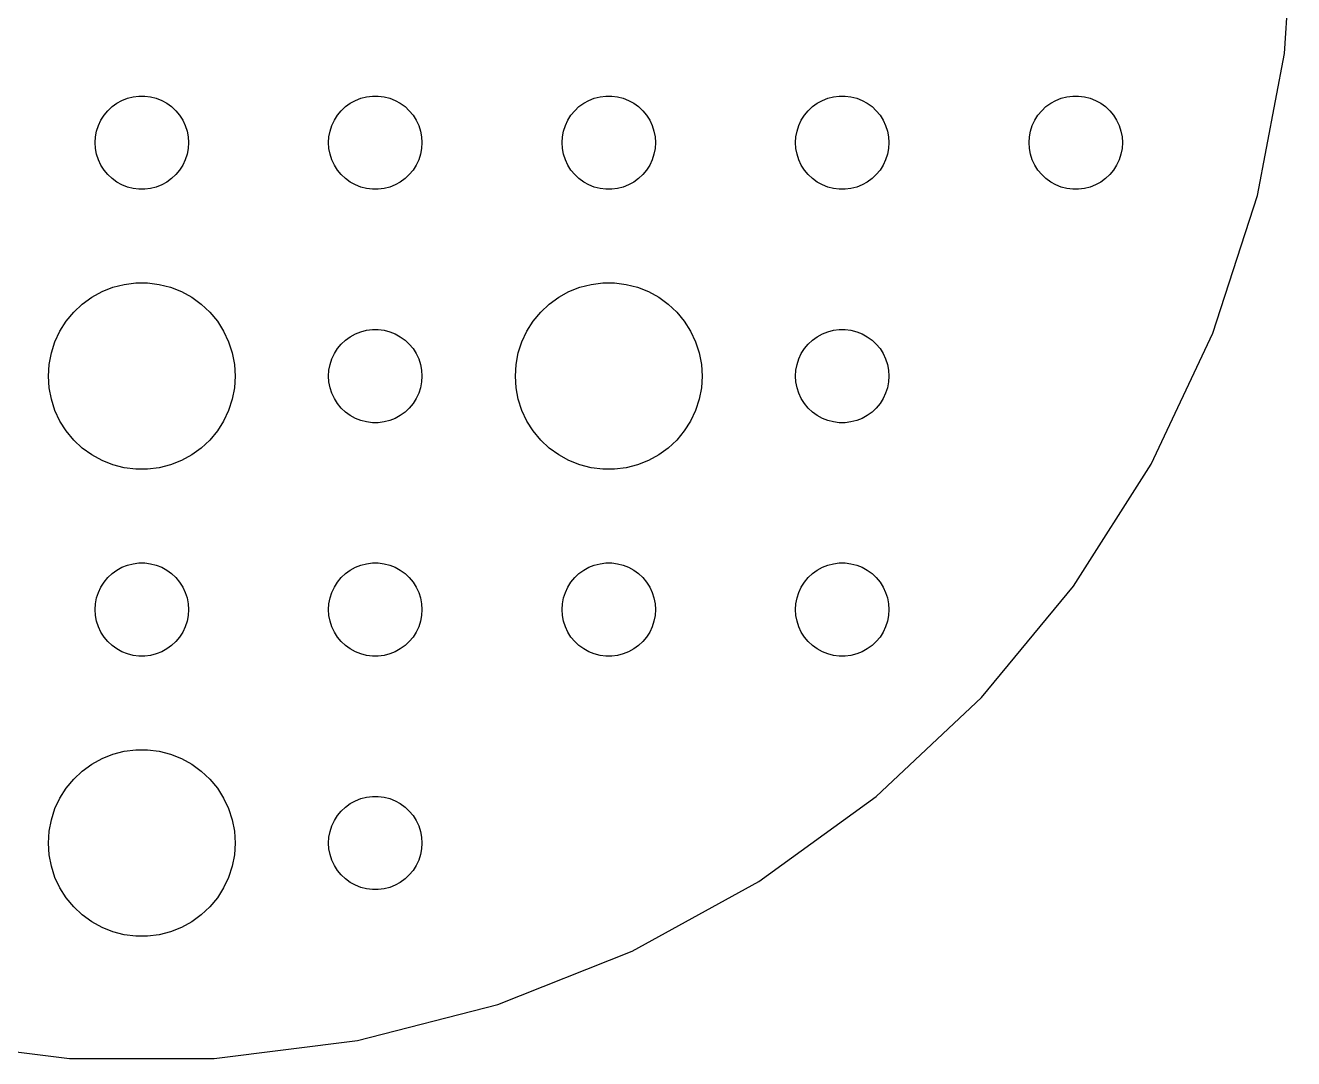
# Model space of a CAD drawing. Header units: metres. Extents: x -37 to 37, y 183 to 477.
# Drawn here: x -3.74 to 37, y 183.07 to 216.27 of the extents above; entities that cross this region are included whole.
import ezdxf

# ---------------------------------------------------------------- set-up
doc = ezdxf.new("R2010")
doc.units = ezdxf.units.M

msp = doc.modelspace()

# ---------------------------------------------------------------- linework, layer by layer
for p, q in [((36.7082, 215.363), (37, 220)), ((35.8376, 210.798), (36.7082, 215.363)), ((-0.638657, 213.857), (-0.463516, 213.927)), ((-0.463516, 213.927), (-0.281067, 213.973)), ((-0.281067, 213.973), (-0.094177, 213.997)), ((-0.094177, 213.997), (0.094177, 213.997)), ((0.094177, 213.997), (0.281067, 213.973)), ((0.281067, 213.973), (0.463516, 213.927)), ((0.463516, 213.927), (0.638657, 213.857)), ((6.86133, 213.857), (7.03647, 213.927)), ((7.03647, 213.927), (7.21892, 213.973)), ((7.21892, 213.973), (7.40581, 213.997)), ((7.40581, 213.997), (7.59418, 213.997)), ((7.59418, 213.997), (7.78107, 213.973)), ((7.78107, 213.973), (7.96352, 213.927)), ((7.96352, 213.927), (8.13866, 213.857)), ((14.3613, 213.857), (14.5365, 213.927)), ((14.5365, 213.927), (14.7189, 213.973)), ((14.7189, 213.973), (14.9058, 213.997)), ((14.9058, 213.997), (15.0942, 213.997)), ((15.0942, 213.997), (15.2811, 213.973)), ((15.2811, 213.973), (15.4635, 213.927)), ((15.4635, 213.927), (15.6387, 213.857)), ((21.8613, 213.857), (22.0365, 213.927)), ((22.0365, 213.927), (22.2189, 213.973)), ((22.2189, 213.973), (22.4058, 213.997)), ((22.4058, 213.997), (22.5942, 213.997)), ((22.5942, 213.997), (22.7811, 213.973)), ((22.7811, 213.973), (22.9635, 213.927)), ((22.9635, 213.927), (23.1387, 213.857)), ((29.3613, 213.857), (29.5365, 213.927)), ((29.5365, 213.927), (29.7189, 213.973)), ((29.7189, 213.973), (29.9058, 213.997)), ((29.9058, 213.997), (30.0942, 213.997)), ((30.0942, 213.997), (30.2811, 213.973)), ((30.2811, 213.973), (30.4635, 213.927)), ((30.4635, 213.927), (30.6387, 213.857)), ((-1.21352, 213.382), (-1.09344, 213.527)), ((-1.09344, 213.527), (-0.956131, 213.656)), ((-0.956131, 213.656), (-0.803726, 213.766)), ((-0.803726, 213.766), (-0.638657, 213.857)), ((0.638657, 213.857), (0.803726, 213.766)), ((0.803726, 213.766), (0.956131, 213.656)), ((0.956131, 213.656), (1.09344, 213.527)), ((1.09344, 213.527), (1.21352, 213.382)), ((6.28647, 213.382), (6.40654, 213.527)), ((6.40654, 213.527), (6.54385, 213.656)), ((6.54385, 213.656), (6.69626, 213.766)), ((6.69626, 213.766), (6.86133, 213.857)), ((8.13866, 213.857), (8.30373, 213.766)), ((8.30373, 213.766), (8.45613, 213.656)), ((8.45613, 213.656), (8.59344, 213.527)), ((8.59344, 213.527), (8.71352, 213.382)), ((13.7865, 213.382), (13.9065, 213.527)), ((13.9065, 213.527), (14.0439, 213.656)), ((14.0439, 213.656), (14.1963, 213.766)), ((14.1963, 213.766), (14.3613, 213.857)), ((15.6387, 213.857), (15.8037, 213.766)), ((15.8037, 213.766), (15.9561, 213.656)), ((15.9561, 213.656), (16.0934, 213.527)), ((16.0934, 213.527), (16.2135, 213.382)), ((21.2865, 213.382), (21.4065, 213.527)), ((21.4065, 213.527), (21.5439, 213.656)), ((21.5439, 213.656), (21.6963, 213.766)), ((21.6963, 213.766), (21.8613, 213.857)), ((23.1387, 213.857), (23.3037, 213.766)), ((23.3037, 213.766), (23.4561, 213.656)), ((23.4561, 213.656), (23.5934, 213.527)), ((23.5934, 213.527), (23.7135, 213.382)), ((28.7865, 213.382), (28.9065, 213.527)), ((28.9065, 213.527), (29.0439, 213.656)), ((29.0439, 213.656), (29.1963, 213.766)), ((29.1963, 213.766), (29.3613, 213.857)), ((30.6387, 213.857), (30.8037, 213.766)), ((30.8037, 213.766), (30.9561, 213.656)), ((30.9561, 213.656), (31.0934, 213.527)), ((31.0934, 213.527), (31.2135, 213.382)), ((-1.39465, 213.052), (-1.31445, 213.223)), ((-1.31445, 213.223), (-1.21352, 213.382)), ((1.21352, 213.382), (1.31445, 213.223)), ((1.31445, 213.223), (1.39465, 213.052)), ((6.10533, 213.052), (6.18553, 213.223)), ((6.18553, 213.223), (6.28647, 213.382)), ((8.71352, 213.382), (8.81445, 213.223)), ((8.81445, 213.223), (8.89465, 213.052)), ((13.6053, 213.052), (13.6855, 213.223)), ((13.6855, 213.223), (13.7865, 213.382)), ((16.2135, 213.382), (16.3145, 213.223)), ((16.3145, 213.223), (16.3947, 213.052)), ((21.1053, 213.052), (21.1855, 213.223)), ((21.1855, 213.223), (21.2865, 213.382)), ((23.7135, 213.382), (23.8145, 213.223)), ((23.8145, 213.223), (23.8947, 213.052)), ((28.6053, 213.052), (28.6855, 213.223)), ((28.6855, 213.223), (28.7865, 213.382)), ((31.2135, 213.382), (31.3145, 213.223)), ((31.3145, 213.223), (31.3947, 213.052)), ((-1.5, 212.5), (-1.48816, 212.688)), ((-1.48816, 212.688), (-1.45287, 212.873)), ((-1.45287, 212.873), (-1.39465, 213.052)), ((1.39465, 213.052), (1.45287, 212.873)), ((1.45287, 212.873), (1.48816, 212.688)), ((1.48816, 212.688), (1.5, 212.5)), ((6, 212.5), (6.01183, 212.688)), ((6.01183, 212.688), (6.04712, 212.873)), ((6.04712, 212.873), (6.10533, 213.052)), ((8.89465, 213.052), (8.95287, 212.873)), ((8.95287, 212.873), (8.98816, 212.688)), ((8.98816, 212.688), (9, 212.5)), ((13.5, 212.5), (13.5118, 212.688)), ((13.5118, 212.688), (13.5471, 212.873)), ((13.5471, 212.873), (13.6053, 213.052)), ((16.3947, 213.052), (16.4529, 212.873)), ((16.4529, 212.873), (16.4882, 212.688)), ((16.4882, 212.688), (16.5, 212.5)), ((21, 212.5), (21.0118, 212.688)), ((21.0118, 212.688), (21.0471, 212.873)), ((21.0471, 212.873), (21.1053, 213.052)), ((23.8947, 213.052), (23.9529, 212.873)), ((23.9529, 212.873), (23.9882, 212.688)), ((23.9882, 212.688), (24, 212.5)), ((28.5, 212.5), (28.5118, 212.688)), ((28.5118, 212.688), (28.5471, 212.873)), ((28.5471, 212.873), (28.6053, 213.052)), ((31.3947, 213.052), (31.4529, 212.873)), ((31.4529, 212.873), (31.4882, 212.688)), ((31.4882, 212.688), (31.5, 212.5)), ((-1.48816, 212.312), (-1.5, 212.5)), ((-1.45287, 212.127), (-1.48816, 212.312)), ((1.48816, 212.312), (1.45287, 212.127)), ((1.5, 212.5), (1.48816, 212.312)), ((6.01183, 212.312), (6, 212.5)), ((6.04712, 212.127), (6.01183, 212.312)), ((8.98816, 212.312), (8.95287, 212.127)), ((9, 212.5), (8.98816, 212.312)), ((13.5118, 212.312), (13.5, 212.5)), ((13.5471, 212.127), (13.5118, 212.312)), ((16.4882, 212.312), (16.4529, 212.127)), ((16.5, 212.5), (16.4882, 212.312)), ((21.0118, 212.312), (21, 212.5)), ((21.0471, 212.127), (21.0118, 212.312)), ((23.9882, 212.312), (23.9529, 212.127)), ((24, 212.5), (23.9882, 212.312)), ((28.5118, 212.312), (28.5, 212.5)), ((28.5471, 212.127), (28.5118, 212.312)), ((31.4882, 212.312), (31.4529, 212.127)), ((31.5, 212.5), (31.4882, 212.312)), ((-1.39465, 211.948), (-1.45287, 212.127)), ((-1.31445, 211.777), (-1.39465, 211.948)), ((1.39465, 211.948), (1.31445, 211.777)), ((1.45287, 212.127), (1.39465, 211.948)), ((6.10533, 211.948), (6.04712, 212.127)), ((6.18553, 211.777), (6.10533, 211.948)), ((8.89465, 211.948), (8.81445, 211.777)), ((8.95287, 212.127), (8.89465, 211.948)), ((13.6053, 211.948), (13.5471, 212.127)), ((13.6855, 211.777), (13.6053, 211.948)), ((16.3947, 211.948), (16.3145, 211.777)), ((16.4529, 212.127), (16.3947, 211.948)), ((21.1053, 211.948), (21.0471, 212.127)), ((21.1855, 211.777), (21.1053, 211.948)), ((23.8947, 211.948), (23.8145, 211.777)), ((23.9529, 212.127), (23.8947, 211.948)), ((28.6053, 211.948), (28.5471, 212.127)), ((28.6855, 211.777), (28.6053, 211.948)), ((31.3947, 211.948), (31.3145, 211.777)), ((31.4529, 212.127), (31.3947, 211.948)), ((-1.21352, 211.618), (-1.31445, 211.777)), ((-1.09344, 211.473), (-1.21352, 211.618)), ((-0.956131, 211.344), (-1.09344, 211.473)), ((1.09344, 211.473), (0.956131, 211.344)), ((1.21352, 211.618), (1.09344, 211.473)), ((1.31445, 211.777), (1.21352, 211.618)), ((6.28647, 211.618), (6.18553, 211.777)), ((6.40654, 211.473), (6.28647, 211.618)), ((6.54385, 211.344), (6.40654, 211.473)), ((8.59344, 211.473), (8.45613, 211.344)), ((8.71352, 211.618), (8.59344, 211.473)), ((8.81445, 211.777), (8.71352, 211.618)), ((13.7865, 211.618), (13.6855, 211.777)), ((13.9065, 211.473), (13.7865, 211.618)), ((14.0439, 211.344), (13.9065, 211.473)), ((16.0934, 211.473), (15.9561, 211.344)), ((16.2135, 211.618), (16.0934, 211.473)), ((16.3145, 211.777), (16.2135, 211.618)), ((21.2865, 211.618), (21.1855, 211.777)), ((21.4065, 211.473), (21.2865, 211.618)), ((21.5439, 211.344), (21.4065, 211.473)), ((23.5934, 211.473), (23.4561, 211.344)), ((23.7135, 211.618), (23.5934, 211.473)), ((23.8145, 211.777), (23.7135, 211.618)), ((28.7865, 211.618), (28.6855, 211.777)), ((28.9065, 211.473), (28.7865, 211.618)), ((29.0439, 211.344), (28.9065, 211.473)), ((31.0934, 211.473), (30.9561, 211.344)), ((31.2135, 211.618), (31.0934, 211.473)), ((31.3145, 211.777), (31.2135, 211.618)), ((-0.803726, 211.234), (-0.956131, 211.344)), ((-0.638657, 211.143), (-0.803726, 211.234)), ((-0.463516, 211.073), (-0.638657, 211.143)), ((-0.281067, 211.027), (-0.463516, 211.073)), ((0.463516, 211.073), (0.281067, 211.027)), ((0.638657, 211.143), (0.463516, 211.073)), ((0.803726, 211.234), (0.638657, 211.143)), ((0.956131, 211.344), (0.803726, 211.234)), ((6.69626, 211.234), (6.54385, 211.344)), ((6.86133, 211.143), (6.69626, 211.234)), ((7.03647, 211.073), (6.86133, 211.143)), ((7.21892, 211.027), (7.03647, 211.073)), ((7.96352, 211.073), (7.78107, 211.027)), ((8.13866, 211.143), (7.96352, 211.073)), ((8.30373, 211.234), (8.13866, 211.143)), ((8.45613, 211.344), (8.30373, 211.234)), ((14.1963, 211.234), (14.0439, 211.344)), ((14.3613, 211.143), (14.1963, 211.234)), ((14.5365, 211.073), (14.3613, 211.143)), ((14.7189, 211.027), (14.5365, 211.073)), ((15.4635, 211.073), (15.2811, 211.027)), ((15.6387, 211.143), (15.4635, 211.073)), ((15.8037, 211.234), (15.6387, 211.143)), ((15.9561, 211.344), (15.8037, 211.234)), ((21.6963, 211.234), (21.5439, 211.344)), ((21.8613, 211.143), (21.6963, 211.234)), ((22.0365, 211.073), (21.8613, 211.143)), ((22.2189, 211.027), (22.0365, 211.073)), ((22.9635, 211.073), (22.7811, 211.027)), ((23.1387, 211.143), (22.9635, 211.073)), ((23.3037, 211.234), (23.1387, 211.143)), ((23.4561, 211.344), (23.3037, 211.234)), ((29.1963, 211.234), (29.0439, 211.344)), ((29.3613, 211.143), (29.1963, 211.234)), ((29.5365, 211.073), (29.3613, 211.143)), ((29.7189, 211.027), (29.5365, 211.073)), ((30.4635, 211.073), (30.2811, 211.027)), ((30.6387, 211.143), (30.4635, 211.073)), ((30.8037, 211.234), (30.6387, 211.143)), ((30.9561, 211.344), (30.8037, 211.234)), ((-0.094177, 211.003), (-0.281067, 211.027)), ((0.094177, 211.003), (-0.094177, 211.003)), ((0.281067, 211.027), (0.094177, 211.003)), ((7.40581, 211.003), (7.21892, 211.027)), ((7.59418, 211.003), (7.40581, 211.003)), ((7.78107, 211.027), (7.59418, 211.003)), ((14.9058, 211.003), (14.7189, 211.027)), ((15.0942, 211.003), (14.9058, 211.003)), ((15.2811, 211.027), (15.0942, 211.003)), ((22.4058, 211.003), (22.2189, 211.027)), ((22.5942, 211.003), (22.4058, 211.003)), ((22.7811, 211.027), (22.5942, 211.003)), ((29.9058, 211.003), (29.7189, 211.027)), ((30.0942, 211.003), (29.9058, 211.003)), ((30.2811, 211.027), (30.0942, 211.003)), ((34.4017, 206.379), (35.8376, 210.798)), ((-1.27733, 207.714), (-0.927048, 207.853)), ((-0.927048, 207.853), (-0.562134, 207.947)), ((-0.562134, 207.947), (-0.18837, 207.994)), ((-0.18837, 207.994), (0.18837, 207.994)), ((0.18837, 207.994), (0.562134, 207.947)), ((0.562134, 207.947), (0.927048, 207.853)), ((0.927048, 207.853), (1.27733, 207.714)), ((13.7227, 207.714), (14.0729, 207.853)), ((14.0729, 207.853), (14.4379, 207.947)), ((14.4379, 207.947), (14.8116, 207.994)), ((14.8116, 207.994), (15.1884, 207.994)), ((15.1884, 207.994), (15.5621, 207.947)), ((15.5621, 207.947), (15.927, 207.853)), ((15.927, 207.853), (16.2773, 207.714)), ((-1.91226, 207.312), (-1.60747, 207.533)), ((-1.60747, 207.533), (-1.27733, 207.714)), ((1.27733, 207.714), (1.60747, 207.533)), ((1.60747, 207.533), (1.91226, 207.312)), ((13.0877, 207.312), (13.3925, 207.533)), ((13.3925, 207.533), (13.7227, 207.714)), ((16.2773, 207.714), (16.6075, 207.533)), ((16.6075, 207.533), (16.9123, 207.312)), ((-2.42705, 206.763), (-2.1869, 207.054)), ((-2.1869, 207.054), (-1.91226, 207.312)), ((1.91226, 207.312), (2.1869, 207.054)), ((2.1869, 207.054), (2.42705, 206.763)), ((12.5729, 206.763), (12.8131, 207.054)), ((12.8131, 207.054), (13.0877, 207.312)), ((16.9123, 207.312), (17.1869, 207.054)), ((17.1869, 207.054), (17.427, 206.763)), ((-2.62891, 206.445), (-2.42705, 206.763)), ((2.42705, 206.763), (2.62891, 206.445)), ((12.3711, 206.445), (12.5729, 206.763)), ((17.427, 206.763), (17.6289, 206.445)), ((-2.78932, 206.104), (-2.62891, 206.445)), ((2.62891, 206.445), (2.78932, 206.104)), ((6.40654, 206.027), (6.54385, 206.156)), ((6.54385, 206.156), (6.69626, 206.266)), ((6.69626, 206.266), (6.86133, 206.357)), ((6.86133, 206.357), (7.03647, 206.427)), ((7.03647, 206.427), (7.21892, 206.473)), ((7.21892, 206.473), (7.40581, 206.497)), ((7.40581, 206.497), (7.59418, 206.497)), ((7.59418, 206.497), (7.78107, 206.473)), ((7.78107, 206.473), (7.96352, 206.427)), ((7.96352, 206.427), (8.13866, 206.357)), ((8.13866, 206.357), (8.30373, 206.266)), ((8.30373, 206.266), (8.45613, 206.156)), ((8.45613, 206.156), (8.59344, 206.027)), ((12.2107, 206.104), (12.3711, 206.445)), ((17.6289, 206.445), (17.7893, 206.104)), ((21.4065, 206.027), (21.5439, 206.156)), ((21.5439, 206.156), (21.6963, 206.266)), ((21.6963, 206.266), (21.8613, 206.357)), ((21.8613, 206.357), (22.0365, 206.427)), ((22.0365, 206.427), (22.2189, 206.473)), ((22.2189, 206.473), (22.4058, 206.497)), ((22.4058, 206.497), (22.5942, 206.497)), ((22.5942, 206.497), (22.7811, 206.473)), ((22.7811, 206.473), (22.9635, 206.427)), ((22.9635, 206.427), (23.1387, 206.357)), ((23.1387, 206.357), (23.3037, 206.266)), ((23.3037, 206.266), (23.4561, 206.156)), ((23.4561, 206.156), (23.5934, 206.027)), ((32.4233, 202.175), (34.4017, 206.379)), ((-2.97633, 205.376), (-2.90575, 205.746)), ((-2.90575, 205.746), (-2.78932, 206.104)), ((2.78932, 206.104), (2.90575, 205.746)), ((2.90575, 205.746), (2.97633, 205.376)), ((6.18553, 205.723), (6.28647, 205.882)), ((6.28647, 205.882), (6.40654, 206.027)), ((8.59344, 206.027), (8.71352, 205.882)), ((8.71352, 205.882), (8.81445, 205.723)), ((12.0237, 205.376), (12.0942, 205.746)), ((12.0942, 205.746), (12.2107, 206.104)), ((17.7893, 206.104), (17.9057, 205.746)), ((17.9057, 205.746), (17.9763, 205.376)), ((21.1855, 205.723), (21.2865, 205.882)), ((21.2865, 205.882), (21.4065, 206.027)), ((23.5934, 206.027), (23.7135, 205.882)), ((23.7135, 205.882), (23.8145, 205.723)), ((-3, 205), (-2.97633, 205.376)), ((2.97633, 205.376), (3, 205)), ((6.01183, 205.188), (6.04712, 205.373)), ((6.04712, 205.373), (6.10533, 205.552)), ((6.10533, 205.552), (6.18553, 205.723)), ((8.81445, 205.723), (8.89465, 205.552)), ((8.89465, 205.552), (8.95287, 205.373)), ((8.95287, 205.373), (8.98816, 205.188)), ((12, 205), (12.0237, 205.376)), ((17.9763, 205.376), (18, 205)), ((21.0118, 205.188), (21.0471, 205.373)), ((21.0471, 205.373), (21.1053, 205.552)), ((21.1053, 205.552), (21.1855, 205.723)), ((23.8145, 205.723), (23.8947, 205.552)), ((23.8947, 205.552), (23.9529, 205.373)), ((23.9529, 205.373), (23.9882, 205.188)), ((-2.97633, 204.624), (-3, 205)), ((3, 205), (2.97633, 204.624)), ((6, 205), (6.01183, 205.188)), ((6.01183, 204.812), (6, 205)), ((8.98816, 205.188), (9, 205)), ((9, 205), (8.98816, 204.812)), ((12.0237, 204.624), (12, 205)), ((18, 205), (17.9763, 204.624)), ((21, 205), (21.0118, 205.188)), ((21.0118, 204.812), (21, 205)), ((23.9882, 205.188), (24, 205)), ((24, 205), (23.9882, 204.812)), ((-2.90575, 204.254), (-2.97633, 204.624)), ((2.97633, 204.624), (2.90575, 204.254)), ((6.04712, 204.627), (6.01183, 204.812)), ((6.10533, 204.448), (6.04712, 204.627)), ((8.95287, 204.627), (8.89465, 204.448)), ((8.98816, 204.812), (8.95287, 204.627)), ((12.0942, 204.254), (12.0237, 204.624)), ((17.9763, 204.624), (17.9057, 204.254)), ((21.0471, 204.627), (21.0118, 204.812)), ((21.1053, 204.448), (21.0471, 204.627)), ((23.9529, 204.627), (23.8947, 204.448)), ((23.9882, 204.812), (23.9529, 204.627)), ((-2.78932, 203.896), (-2.90575, 204.254)), ((2.90575, 204.254), (2.78932, 203.896)), ((6.18553, 204.277), (6.10533, 204.448)), ((6.28647, 204.118), (6.18553, 204.277)), ((6.40654, 203.973), (6.28647, 204.118)), ((8.71352, 204.118), (8.59344, 203.973)), ((8.81445, 204.277), (8.71352, 204.118)), ((8.89465, 204.448), (8.81445, 204.277)), ((12.2107, 203.896), (12.0942, 204.254)), ((17.9057, 204.254), (17.7893, 203.896)), ((21.1855, 204.277), (21.1053, 204.448)), ((21.2865, 204.118), (21.1855, 204.277)), ((21.4065, 203.973), (21.2865, 204.118)), ((23.7135, 204.118), (23.5934, 203.973)), ((23.8145, 204.277), (23.7135, 204.118)), ((23.8947, 204.448), (23.8145, 204.277)), ((-2.62891, 203.555), (-2.78932, 203.896)), ((2.78932, 203.896), (2.62891, 203.555)), ((6.54385, 203.844), (6.40654, 203.973)), ((6.69626, 203.734), (6.54385, 203.844)), ((6.86133, 203.643), (6.69626, 203.734)), ((8.30373, 203.734), (8.13866, 203.643)), ((8.45613, 203.844), (8.30373, 203.734)), ((8.59344, 203.973), (8.45613, 203.844)), ((12.3711, 203.555), (12.2107, 203.896)), ((17.7893, 203.896), (17.6289, 203.555)), ((21.5439, 203.844), (21.4065, 203.973)), ((21.6963, 203.734), (21.5439, 203.844)), ((21.8613, 203.643), (21.6963, 203.734)), ((23.3037, 203.734), (23.1387, 203.643)), ((23.4561, 203.844), (23.3037, 203.734)), ((23.5934, 203.973), (23.4561, 203.844)), ((-2.42705, 203.237), (-2.62891, 203.555)), ((2.62891, 203.555), (2.42705, 203.237)), ((7.03647, 203.573), (6.86133, 203.643)), ((7.21892, 203.527), (7.03647, 203.573)), ((7.40581, 203.503), (7.21892, 203.527)), ((7.59418, 203.503), (7.40581, 203.503)), ((7.78107, 203.527), (7.59418, 203.503)), ((7.96352, 203.573), (7.78107, 203.527)), ((8.13866, 203.643), (7.96352, 203.573)), ((12.5729, 203.237), (12.3711, 203.555)), ((17.6289, 203.555), (17.427, 203.237)), ((22.0365, 203.573), (21.8613, 203.643)), ((22.2189, 203.527), (22.0365, 203.573)), ((22.4058, 203.503), (22.2189, 203.527)), ((22.5942, 203.503), (22.4058, 203.503)), ((22.7811, 203.527), (22.5942, 203.503)), ((22.9635, 203.573), (22.7811, 203.527)), ((23.1387, 203.643), (22.9635, 203.573)), ((-2.1869, 202.946), (-2.42705, 203.237)), ((-1.91226, 202.688), (-2.1869, 202.946)), ((2.1869, 202.946), (1.91226, 202.688)), ((2.42705, 203.237), (2.1869, 202.946)), ((12.8131, 202.946), (12.5729, 203.237)), ((13.0877, 202.688), (12.8131, 202.946)), ((17.1869, 202.946), (16.9123, 202.688)), ((17.427, 203.237), (17.1869, 202.946)), ((-1.60747, 202.467), (-1.91226, 202.688)), ((1.91226, 202.688), (1.60747, 202.467)), ((13.3925, 202.467), (13.0877, 202.688)), ((16.9123, 202.688), (16.6075, 202.467)), ((-1.27733, 202.286), (-1.60747, 202.467)), ((-0.927048, 202.147), (-1.27733, 202.286)), ((-0.562134, 202.053), (-0.927048, 202.147)), ((0.927048, 202.147), (0.562134, 202.053)), ((1.27733, 202.286), (0.927048, 202.147)), ((1.60747, 202.467), (1.27733, 202.286)), ((13.7227, 202.286), (13.3925, 202.467)), ((14.0729, 202.147), (13.7227, 202.286)), ((14.4379, 202.053), (14.0729, 202.147)), ((15.927, 202.147), (15.5621, 202.053)), ((16.2773, 202.286), (15.927, 202.147)), ((16.6075, 202.467), (16.2773, 202.286)), ((29.9336, 198.252), (32.4233, 202.175)), ((-0.18837, 202.006), (-0.562134, 202.053)), ((0.18837, 202.006), (-0.18837, 202.006)), ((0.562134, 202.053), (0.18837, 202.006)), ((14.8116, 202.006), (14.4379, 202.053)), ((15.1884, 202.006), (14.8116, 202.006)), ((15.5621, 202.053), (15.1884, 202.006)), ((-0.803726, 198.766), (-0.638657, 198.857)), ((-0.638657, 198.857), (-0.463516, 198.927)), ((-0.463516, 198.927), (-0.281067, 198.973)), ((-0.281067, 198.973), (-0.094177, 198.997)), ((-0.094177, 198.997), (0.094177, 198.997)), ((0.094177, 198.997), (0.281067, 198.973)), ((0.281067, 198.973), (0.463516, 198.927)), ((0.463516, 198.927), (0.638657, 198.857)), ((0.638657, 198.857), (0.803726, 198.766)), ((6.69626, 198.766), (6.86133, 198.857)), ((6.86133, 198.857), (7.03647, 198.927)), ((7.03647, 198.927), (7.21892, 198.973)), ((7.21892, 198.973), (7.40581, 198.997)), ((7.40581, 198.997), (7.59418, 198.997)), ((7.59418, 198.997), (7.78107, 198.973)), ((7.78107, 198.973), (7.96352, 198.927)), ((7.96352, 198.927), (8.13866, 198.857)), ((8.13866, 198.857), (8.30373, 198.766)), ((14.1963, 198.766), (14.3613, 198.857)), ((14.3613, 198.857), (14.5365, 198.927)), ((14.5365, 198.927), (14.7189, 198.973)), ((14.7189, 198.973), (14.9058, 198.997)), ((14.9058, 198.997), (15.0942, 198.997)), ((15.0942, 198.997), (15.2811, 198.973)), ((15.2811, 198.973), (15.4635, 198.927)), ((15.4635, 198.927), (15.6387, 198.857)), ((15.6387, 198.857), (15.8037, 198.766)), ((21.6963, 198.766), (21.8613, 198.857)), ((21.8613, 198.857), (22.0365, 198.927)), ((22.0365, 198.927), (22.2189, 198.973)), ((22.2189, 198.973), (22.4058, 198.997)), ((22.4058, 198.997), (22.5942, 198.997)), ((22.5942, 198.997), (22.7811, 198.973)), ((22.7811, 198.973), (22.9635, 198.927)), ((22.9635, 198.927), (23.1387, 198.857)), ((23.1387, 198.857), (23.3037, 198.766)), ((-1.21352, 198.382), (-1.09344, 198.527)), ((-1.09344, 198.527), (-0.956131, 198.656)), ((-0.956131, 198.656), (-0.803726, 198.766)), ((0.803726, 198.766), (0.956131, 198.656)), ((0.956131, 198.656), (1.09344, 198.527)), ((1.09344, 198.527), (1.21352, 198.382)), ((6.28647, 198.382), (6.40654, 198.527)), ((6.40654, 198.527), (6.54385, 198.656)), ((6.54385, 198.656), (6.69626, 198.766)), ((8.30373, 198.766), (8.45613, 198.656)), ((8.45613, 198.656), (8.59344, 198.527)), ((8.59344, 198.527), (8.71352, 198.382)), ((13.7865, 198.382), (13.9065, 198.527)), ((13.9065, 198.527), (14.0439, 198.656)), ((14.0439, 198.656), (14.1963, 198.766)), ((15.8037, 198.766), (15.9561, 198.656)), ((15.9561, 198.656), (16.0934, 198.527)), ((16.0934, 198.527), (16.2135, 198.382)), ((21.2865, 198.382), (21.4065, 198.527)), ((21.4065, 198.527), (21.5439, 198.656)), ((21.5439, 198.656), (21.6963, 198.766)), ((23.3037, 198.766), (23.4561, 198.656)), ((23.4561, 198.656), (23.5934, 198.527)), ((23.5934, 198.527), (23.7135, 198.382)), ((-1.45287, 197.873), (-1.39465, 198.052)), ((-1.39465, 198.052), (-1.31445, 198.223)), ((-1.31445, 198.223), (-1.21352, 198.382)), ((1.21352, 198.382), (1.31445, 198.223)), ((1.31445, 198.223), (1.39465, 198.052)), ((1.39465, 198.052), (1.45287, 197.873)), ((6.04712, 197.873), (6.10533, 198.052)), ((6.10533, 198.052), (6.18553, 198.223)), ((6.18553, 198.223), (6.28647, 198.382)), ((8.71352, 198.382), (8.81445, 198.223)), ((8.81445, 198.223), (8.89465, 198.052)), ((8.89465, 198.052), (8.95287, 197.873)), ((13.5471, 197.873), (13.6053, 198.052)), ((13.6053, 198.052), (13.6855, 198.223)), ((13.6855, 198.223), (13.7865, 198.382)), ((16.2135, 198.382), (16.3145, 198.223)), ((16.3145, 198.223), (16.3947, 198.052)), ((16.3947, 198.052), (16.4529, 197.873)), ((21.0471, 197.873), (21.1053, 198.052)), ((21.1053, 198.052), (21.1855, 198.223)), ((21.1855, 198.223), (21.2865, 198.382)), ((23.7135, 198.382), (23.8145, 198.223)), ((23.8145, 198.223), (23.8947, 198.052)), ((23.8947, 198.052), (23.9529, 197.873)), ((26.9718, 194.672), (29.9336, 198.252)), ((-1.5, 197.5), (-1.48816, 197.688)), ((-1.48816, 197.688), (-1.45287, 197.873)), ((1.45287, 197.873), (1.48816, 197.688)), ((1.48816, 197.688), (1.5, 197.5)), ((6, 197.5), (6.01183, 197.688)), ((6.01183, 197.688), (6.04712, 197.873)), ((8.95287, 197.873), (8.98816, 197.688)), ((8.98816, 197.688), (9, 197.5)), ((13.5, 197.5), (13.5118, 197.688)), ((13.5118, 197.688), (13.5471, 197.873)), ((16.4529, 197.873), (16.4882, 197.688)), ((16.4882, 197.688), (16.5, 197.5)), ((21, 197.5), (21.0118, 197.688)), ((21.0118, 197.688), (21.0471, 197.873)), ((23.9529, 197.873), (23.9882, 197.688)), ((23.9882, 197.688), (24, 197.5)), ((-1.48816, 197.312), (-1.5, 197.5)), ((-1.45287, 197.127), (-1.48816, 197.312)), ((1.48816, 197.312), (1.45287, 197.127)), ((1.5, 197.5), (1.48816, 197.312)), ((6.01183, 197.312), (6, 197.5)), ((6.04712, 197.127), (6.01183, 197.312)), ((8.98816, 197.312), (8.95287, 197.127)), ((9, 197.5), (8.98816, 197.312)), ((13.5118, 197.312), (13.5, 197.5)), ((13.5471, 197.127), (13.5118, 197.312)), ((16.4882, 197.312), (16.4529, 197.127)), ((16.5, 197.5), (16.4882, 197.312)), ((21.0118, 197.312), (21, 197.5)), ((21.0471, 197.127), (21.0118, 197.312)), ((23.9882, 197.312), (23.9529, 197.127)), ((24, 197.5), (23.9882, 197.312)), ((-1.39465, 196.948), (-1.45287, 197.127)), ((-1.31445, 196.777), (-1.39465, 196.948)), ((-1.21352, 196.618), (-1.31445, 196.777)), ((1.31445, 196.777), (1.21352, 196.618)), ((1.39465, 196.948), (1.31445, 196.777)), ((1.45287, 197.127), (1.39465, 196.948)), ((6.10533, 196.948), (6.04712, 197.127)), ((6.18553, 196.777), (6.10533, 196.948)), ((6.28647, 196.618), (6.18553, 196.777)), ((8.81445, 196.777), (8.71352, 196.618)), ((8.89465, 196.948), (8.81445, 196.777)), ((8.95287, 197.127), (8.89465, 196.948)), ((13.6053, 196.948), (13.5471, 197.127)), ((13.6855, 196.777), (13.6053, 196.948)), ((13.7865, 196.618), (13.6855, 196.777)), ((16.3145, 196.777), (16.2135, 196.618)), ((16.3947, 196.948), (16.3145, 196.777)), ((16.4529, 197.127), (16.3947, 196.948)), ((21.1053, 196.948), (21.0471, 197.127)), ((21.1855, 196.777), (21.1053, 196.948)), ((21.2865, 196.618), (21.1855, 196.777)), ((23.8145, 196.777), (23.7135, 196.618)), ((23.8947, 196.948), (23.8145, 196.777)), ((23.9529, 197.127), (23.8947, 196.948)), ((-1.09344, 196.473), (-1.21352, 196.618)), ((-0.956131, 196.344), (-1.09344, 196.473)), ((1.09344, 196.473), (0.956131, 196.344)), ((1.21352, 196.618), (1.09344, 196.473)), ((6.40654, 196.473), (6.28647, 196.618)), ((6.54385, 196.344), (6.40654, 196.473)), ((8.59344, 196.473), (8.45613, 196.344)), ((8.71352, 196.618), (8.59344, 196.473)), ((13.9065, 196.473), (13.7865, 196.618)), ((14.0439, 196.344), (13.9065, 196.473)), ((16.0934, 196.473), (15.9561, 196.344)), ((16.2135, 196.618), (16.0934, 196.473)), ((21.4065, 196.473), (21.2865, 196.618)), ((21.5439, 196.344), (21.4065, 196.473)), ((23.5934, 196.473), (23.4561, 196.344)), ((23.7135, 196.618), (23.5934, 196.473)), ((-0.803726, 196.234), (-0.956131, 196.344)), ((-0.638657, 196.143), (-0.803726, 196.234)), ((-0.463516, 196.073), (-0.638657, 196.143)), ((-0.281067, 196.027), (-0.463516, 196.073)), ((-0.094177, 196.003), (-0.281067, 196.027)), ((0.094177, 196.003), (-0.094177, 196.003)), ((0.281067, 196.027), (0.094177, 196.003)), ((0.463516, 196.073), (0.281067, 196.027)), ((0.638657, 196.143), (0.463516, 196.073)), ((0.803726, 196.234), (0.638657, 196.143)), ((0.956131, 196.344), (0.803726, 196.234)), ((6.69626, 196.234), (6.54385, 196.344)), ((6.86133, 196.143), (6.69626, 196.234)), ((7.03647, 196.073), (6.86133, 196.143)), ((7.21892, 196.027), (7.03647, 196.073)), ((7.40581, 196.003), (7.21892, 196.027)), ((7.59418, 196.003), (7.40581, 196.003)), ((7.78107, 196.027), (7.59418, 196.003)), ((7.96352, 196.073), (7.78107, 196.027)), ((8.13866, 196.143), (7.96352, 196.073)), ((8.30373, 196.234), (8.13866, 196.143)), ((8.45613, 196.344), (8.30373, 196.234)), ((14.1963, 196.234), (14.0439, 196.344)), ((14.3613, 196.143), (14.1963, 196.234)), ((14.5365, 196.073), (14.3613, 196.143)), ((14.7189, 196.027), (14.5365, 196.073)), ((14.9058, 196.003), (14.7189, 196.027)), ((15.0942, 196.003), (14.9058, 196.003)), ((15.2811, 196.027), (15.0942, 196.003)), ((15.4635, 196.073), (15.2811, 196.027)), ((15.6387, 196.143), (15.4635, 196.073)), ((15.8037, 196.234), (15.6387, 196.143)), ((15.9561, 196.344), (15.8037, 196.234)), ((21.6963, 196.234), (21.5439, 196.344)), ((21.8613, 196.143), (21.6963, 196.234)), ((22.0365, 196.073), (21.8613, 196.143)), ((22.2189, 196.027), (22.0365, 196.073)), ((22.4058, 196.003), (22.2189, 196.027)), ((22.5942, 196.003), (22.4058, 196.003)), ((22.7811, 196.027), (22.5942, 196.003)), ((22.9635, 196.073), (22.7811, 196.027)), ((23.1387, 196.143), (22.9635, 196.073)), ((23.3037, 196.234), (23.1387, 196.143)), ((23.4561, 196.344), (23.3037, 196.234)), ((23.5847, 191.491), (26.9718, 194.672)), ((-1.60747, 192.533), (-1.27733, 192.714)), ((-1.27733, 192.714), (-0.927048, 192.853)), ((-0.927048, 192.853), (-0.562134, 192.947)), ((-0.562134, 192.947), (-0.18837, 192.994)), ((-0.18837, 192.994), (0.18837, 192.994)), ((0.18837, 192.994), (0.562134, 192.947)), ((0.562134, 192.947), (0.927048, 192.853)), ((0.927048, 192.853), (1.27733, 192.714)), ((1.27733, 192.714), (1.60747, 192.533)), ((-2.1869, 192.054), (-1.91226, 192.312)), ((-1.91226, 192.312), (-1.60747, 192.533)), ((1.60747, 192.533), (1.91226, 192.312)), ((1.91226, 192.312), (2.1869, 192.054)), ((-2.42705, 191.763), (-2.1869, 192.054)), ((2.1869, 192.054), (2.42705, 191.763)), ((-2.62891, 191.445), (-2.42705, 191.763)), ((2.42705, 191.763), (2.62891, 191.445)), ((7.21892, 191.473), (7.40581, 191.497)), ((7.40581, 191.497), (7.59418, 191.497)), ((7.59418, 191.497), (7.78107, 191.473)), ((19.8256, 188.76), (23.5847, 191.491)), ((-2.90575, 190.746), (-2.78932, 191.104)), ((-2.78932, 191.104), (-2.62891, 191.445)), ((2.62891, 191.445), (2.78932, 191.104)), ((2.78932, 191.104), (2.90575, 190.746)), ((6.40654, 191.027), (6.54385, 191.156)), ((6.54385, 191.156), (6.69626, 191.266)), ((6.69626, 191.266), (6.86133, 191.357)), ((6.86133, 191.357), (7.03647, 191.427)), ((7.03647, 191.427), (7.21892, 191.473)), ((7.78107, 191.473), (7.96352, 191.427)), ((7.96352, 191.427), (8.13866, 191.357)), ((8.13866, 191.357), (8.30373, 191.266)), ((8.30373, 191.266), (8.45613, 191.156)), ((8.45613, 191.156), (8.59344, 191.027)), ((-2.97633, 190.376), (-2.90575, 190.746)), ((2.90575, 190.746), (2.97633, 190.376)), ((6.10533, 190.552), (6.18553, 190.723)), ((6.18553, 190.723), (6.28647, 190.882)), ((6.28647, 190.882), (6.40654, 191.027)), ((8.59344, 191.027), (8.71352, 190.882)), ((8.71352, 190.882), (8.81445, 190.723)), ((8.81445, 190.723), (8.89465, 190.552)), ((-3, 190), (-2.97633, 190.376)), ((2.97633, 190.376), (3, 190)), ((6.01183, 190.188), (6.04712, 190.373)), ((6.04712, 190.373), (6.10533, 190.552)), ((8.89465, 190.552), (8.95287, 190.373)), ((8.95287, 190.373), (8.98816, 190.188)), ((-2.97633, 189.624), (-3, 190)), ((3, 190), (2.97633, 189.624)), ((6, 190), (6.01183, 190.188)), ((6.01183, 189.812), (6, 190)), ((8.98816, 190.188), (9, 190)), ((9, 190), (8.98816, 189.812)), ((-2.90575, 189.254), (-2.97633, 189.624)), ((2.97633, 189.624), (2.90575, 189.254)), ((6.04712, 189.627), (6.01183, 189.812)), ((6.10533, 189.448), (6.04712, 189.627)), ((6.18553, 189.277), (6.10533, 189.448)), ((8.89465, 189.448), (8.81445, 189.277)), ((8.95287, 189.627), (8.89465, 189.448)), ((8.98816, 189.812), (8.95287, 189.627)), ((-2.78932, 188.896), (-2.90575, 189.254)), ((2.90575, 189.254), (2.78932, 188.896)), ((6.28647, 189.118), (6.18553, 189.277)), ((6.40654, 188.973), (6.28647, 189.118)), ((8.71352, 189.118), (8.59344, 188.973)), ((8.81445, 189.277), (8.71352, 189.118)), ((-2.62891, 188.555), (-2.78932, 188.896)), ((2.78932, 188.896), (2.62891, 188.555)), ((6.54385, 188.844), (6.40654, 188.973)), ((6.69626, 188.734), (6.54385, 188.844)), ((6.86133, 188.643), (6.69626, 188.734)), ((7.03647, 188.573), (6.86133, 188.643)), ((8.13866, 188.643), (7.96352, 188.573)), ((8.30373, 188.734), (8.13866, 188.643)), ((8.45613, 188.844), (8.30373, 188.734)), ((8.59344, 188.973), (8.45613, 188.844)), ((15.7538, 186.521), (19.8256, 188.76)), ((-2.42705, 188.237), (-2.62891, 188.555)), ((-2.1869, 187.946), (-2.42705, 188.237)), ((2.42705, 188.237), (2.1869, 187.946)), ((2.62891, 188.555), (2.42705, 188.237)), ((7.21892, 188.527), (7.03647, 188.573)), ((7.40581, 188.503), (7.21892, 188.527)), ((7.59418, 188.503), (7.40581, 188.503)), ((7.78107, 188.527), (7.59418, 188.503)), ((7.96352, 188.573), (7.78107, 188.527)), ((-1.91226, 187.688), (-2.1869, 187.946)), ((2.1869, 187.946), (1.91226, 187.688)), ((-1.60747, 187.467), (-1.91226, 187.688)), ((-1.27733, 187.286), (-1.60747, 187.467)), ((1.60747, 187.467), (1.27733, 187.286)), ((1.91226, 187.688), (1.60747, 187.467)), ((-0.927048, 187.147), (-1.27733, 187.286)), ((-0.562134, 187.053), (-0.927048, 187.147)), ((-0.18837, 187.006), (-0.562134, 187.053)), ((0.18837, 187.006), (-0.18837, 187.006)), ((0.562134, 187.053), (0.18837, 187.006)), ((0.927048, 187.147), (0.562134, 187.053)), ((1.27733, 187.286), (0.927048, 187.147)), ((11.4336, 184.811), (15.7538, 186.521)), ((6.93311, 183.655), (11.4336, 184.811)), ((-6.93311, 183.655), (-2.32324, 183.073)), ((2.32324, 183.073), (6.93311, 183.655)), ((-2.32324, 183.073), (2.32324, 183.073))]:
    msp.add_line(p, q)

doc.saveas('drawing.dxf')
